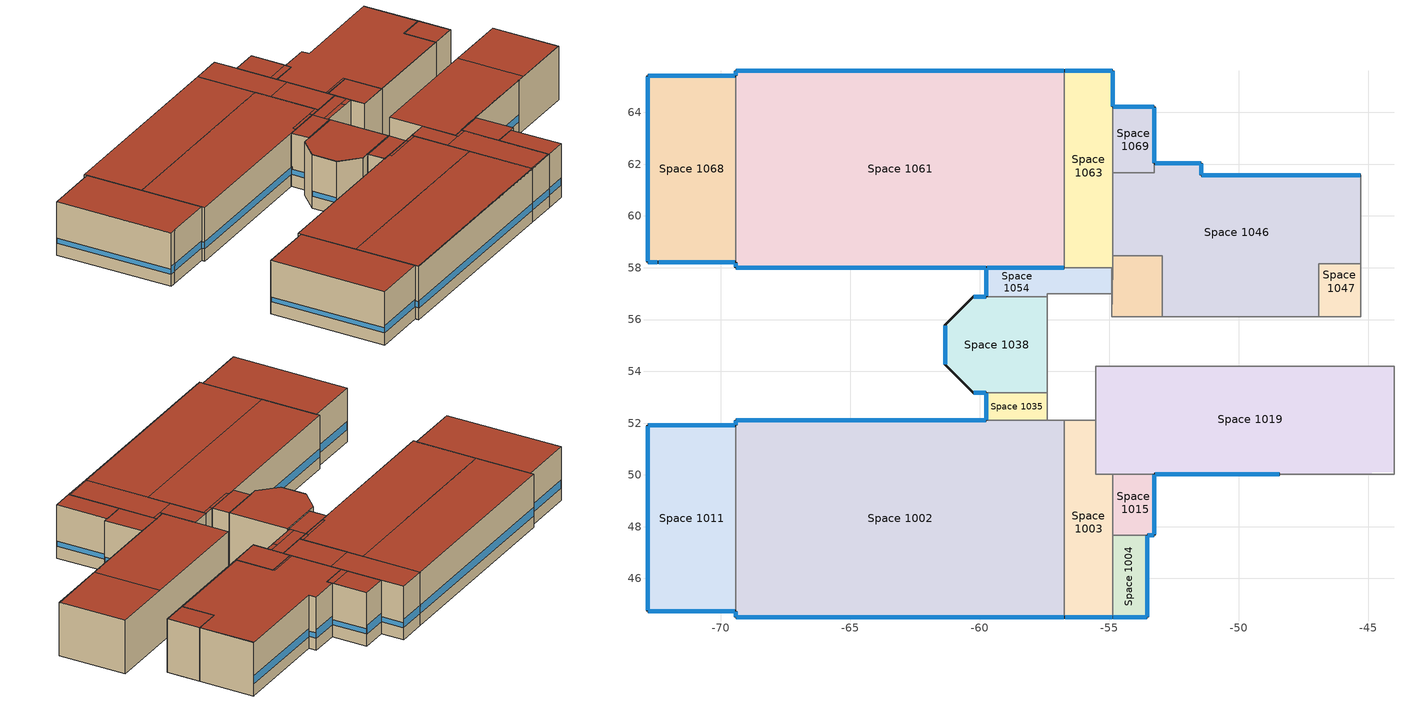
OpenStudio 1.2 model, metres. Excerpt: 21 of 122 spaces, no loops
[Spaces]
Space 1002
 floor ground: -56.73,44.54 -56.73,44.49 -69.43,44.49 -69.43,44.54 z3.35; -59.74,52.11 -59.74,51.79 -56.73,51.79 -56.73,44.54 -69.43,44.54 -69.43,52.11 z3.35; -56.73,52.11 -56.73,51.79 -57.4,51.79 -57.4,52.11 z3.35; -57.4,52.11 -57.4,51.79 -59.74,51.79 -59.74,52.11 z3.35
 wall outside: -69.43,44.74 -69.43,44.49 -56.73,44.49 / -59.74,52.11 -69.43,52.11 -69.43,51.91 z3.35:6.71
 wall to Space 1003: -56.73,44.49 -56.73,52.11 z3.35:6.71
 wall to Space 1011: -69.43,51.91 -69.43,44.74 z3.35:6.71
 wall to Space 1035: -57.39,52.11 -59.74,52.11 z3.35:6.71
 wall to Space 1026: -56.73,52.11 -57.39,52.11 z3.35:6.71
 window: -59.77,52.11 -69.4,52.11 z4.11:4.62; -69.4,44.49 -56.75,44.49 z4.11:4.55; -69.43,52.08 -69.43,51.93 z4.11:4.52; -69.43,44.72 -69.43,44.52 z4.11:4.49
 roof outside: -59.24,51.95 -57.4,51.95 -57.4,52.11 -59.24,52.11 z6.71; -56.73,44.54 -56.73,49.85 -56.73,48.47 -69.43,48.47 -69.43,44.54 z6.71; -56.73,44.49 -56.73,44.54 -69.43,44.54 -69.43,44.74 -69.43,44.49 z6.71; -56.73,49.85 -56.73,52.11 -57.4,52.11 -57.4,51.95 -56.73,51.95 z6.71; -56.73,48.47 -56.73,51.95 -59.24,51.95 -59.24,52.11 -69.43,52.11 -69.43,48.47 z6.71
Space 1003
 floor ground: -55.52,52.11 -55.52,51.79 -56.73,51.79 -56.73,52.11 z3.35; -56.73,51.79 -55.52,51.79 -55.52,50.03 -54.86,50.03 -54.86,47.81 -54.86,44.54 -56.73,44.54 z3.35
 wall outside: -56.73,44.49 -54.86,44.49 z3.35:6.71
 wall to Space 1026: -55.52,52.11 -56.73,52.11 z3.35:6.71
 wall to Space 1019: -54.86,50.03 -55.52,50.03 -55.52,52.11 z3.35:6.71
 wall to Space 1015: -54.86,47.68 -54.86,50.03 z3.35:6.71
 wall to Space 1004: -54.86,44.49 -54.86,47.68 z3.35:6.71
 window: -56.7,44.49 -54.89,44.49 z4.11:4.56
 roof outside: -54.87,49.85 -54.87,50.03 -55.52,50.03 -55.52,52.11 -55.53,52.11 -55.53,49.85 z6.71; -54.87,44.54 -54.87,49.85 -56.73,49.85 -56.73,44.54 z6.71; -54.86,44.49 -54.86,50.03 -54.87,50.03 -54.87,44.54 -56.73,44.54 -56.73,44.49 z6.71; -55.53,49.85 -55.53,52.11 -56.73,52.11 -56.73,49.85 z6.71
Space 1004
 floor ground: -53.53,47.68 -53.53,44.49 -54.86,44.49 -54.86,47.68 z3.35
 wall outside: -54.86,44.49 -53.53,44.49 -53.53,47.68 z3.35:6.71
 wall to Space 1015: -53.53,47.68 -54.86,47.68 z3.35:6.71
 window: -54.84,44.49 -53.56,44.49 z4.11:4.57; -53.53,44.52 -53.53,47.65 z4.11:4.42
 roof outside: -53.53,44.49 -53.53,47.68 -54.86,47.68 -54.86,44.49 z6.71
Space 1011
 floor ground: -69.43,51.91 -69.43,44.74 -72.83,44.74 -72.83,51.91 z3.35
 wall outside: -69.43,51.91 -72.83,51.91 -72.83,44.74 -69.43,44.74 z3.35:6.71
 window: -69.45,51.91 -72.8,51.91 z4.11:4.62; -72.8,44.74 -69.45,44.74 z4.11:4.56; -72.83,51.87 -72.83,44.78 z4.11:4.42
 roof outside: -69.43,44.74 -69.43,51.91 -72.83,51.91 -72.83,44.74 z6.71
Space 1015
 floor ground: -53.25,50.03 -53.25,47.68 -54.86,47.68 -54.86,47.81 -53.26,47.81 -53.26,50.03 z3.35; -53.26,50.03 -53.26,47.81 -54.86,47.81 -54.86,50.03 z3.35
 wall outside: -53.53,47.68 -53.25,47.68 -53.25,50.03 z3.35:6.71
 wall to Space 1019: -53.25,50.03 -54.86,50.03 z3.35:6.71
 window: -53.51,47.68 -53.28,47.68 z4.11:4.65; -53.25,47.7 -53.25,50.01 z4.11:4.42
 roof outside: -53.25,47.68 -53.25,50.03 -54.86,50.03 -54.86,47.68 z6.71
Space 1019
 floor ground: -55.52,54.2 -53.83,54.2 -53.83,51.79 -55.52,51.79 z3.35; -48.42,50.11 -48.42,50.03 -53.26,50.03 -53.26,50.11 z3.35; -55.07,51.79 -55.07,50.53 -53.26,50.53 -53.26,50.03 -55.52,50.03 -55.52,51.79 z3.35; -53.83,54.2 -45.29,54.2 -45.29,50.11 -53.26,50.11 -53.26,50.53 -55.07,50.53 -55.07,51.79 -53.83,51.79 z3.35; -44.86,50.11 -44.86,50.03 -48.42,50.03 -48.42,50.11 z3.35; -45.29,54.2 -44,54.2 -44,50.11 -45.29,50.11 z3.35
 wall outside: -53.25,50.03 -48.41,50.03 z3.35:6.71
 wall to Space 1026: -44,54.2 -55.52,54.2 -55.52,52.11 z3.35:6.71
 wall to Space 1020: -44,50.03 -44,54.2 z3.35:6.71
 wall to Space 1014: -48.41,50.03 -44,50.03 z3.35:6.71
 window: -53.23,50.03 -48.44,50.03 z4.11:4.55
 roof outside: -44,50.08 -44,54.2 -47.9,54.2 -47.9,50.08 z6.71; -54.87,50.03 -54.87,50.08 -47.9,50.08 -47.9,54.2 -55.52,54.2 -55.52,50.03 z6.71; -44,50.03 -44,50.08 -48.42,50.08 -48.42,50.03 z6.71; -48.42,50.03 -48.42,50.08 -54.87,50.08 -54.87,50.03 z6.71
Space 1035
 floor ground: -59.74,53.18 -57.4,53.18 -57.4,52.11 -59.74,52.11 z3.35
 wall outside: -59.74,53.18 -59.74,52.11 z3.35:6.71
 wall to Space 1026: -57.39,52.11 -57.39,53.18 z3.35:6.71
 wall to Space 1038: -57.39,53.18 -59.74,53.18 z3.35:6.71
 window: -59.74,53.15 -59.74,52.13 z4.11:4.43
 roof outside: -57.4,52.11 -57.4,53.18 -59.74,53.18 -59.74,52.15 -59.24,52.15 -59.24,52.11 z6.71
Space 1038
 floor ground: -59.74,56.88 -59.74,56.81 -60.25,56.81 -61.28,55.78 -61.28,54.31 -60.25,53.28 -59.74,53.28 -59.74,53.18 -60.25,53.18 -61.33,54.26 -61.33,55.79 -60.25,56.88 z3.35; -57.4,56.88 -57.4,56.81 -59.74,56.81 -59.74,56.88 z3.35; -57.4,53.28 -57.4,53.18 -59.74,53.18 -59.74,53.28 z3.35; -57.39,56.88 -57.39,53.18 -57.4,53.18 -57.4,53.28 -60.25,53.28 -61.28,54.31 -61.28,55.78 -60.25,56.81 -57.4,56.81 -57.4,56.88 z3.35
 wall outside: -59.74,56.88 -60.25,56.88 -61.33,55.79 -61.33,54.26 -60.25,53.18 -59.74,53.18 z3.35:6.71
 wall to Space 1026: -57.39,53.18 -57.39,56.88 z3.35:6.71
 wall to Space 1054: -57.39,56.88 -59.74,56.88 z3.35:6.71
 window: -59.77,56.88 -60.22,56.88 z4.11:4.67; -60.22,53.18 -59.77,53.18 z4.11:4.6; -61.33,55.76 -61.33,54.28 z4.11:4.42
 roof outside: -57.4,53.22 -57.39,56.88 -60.25,56.88 -61.28,55.84 -61.28,54.25 -60.25,53.22 z6.71; -59.74,53.18 -59.74,53.22 -60.25,53.22 -61.28,54.25 -61.28,55.84 -61.33,55.79 -61.33,54.26 -60.25,53.18 z6.71; -57.4,53.18 -57.4,53.22 -59.74,53.22 -59.74,53.18 z6.71
Space 1044
 wall to Space 1026: -54.89,57 -54.89,56.11 z3.35:6.71
 wall to Space 1054: -56.73,58.01 -54.89,58.01 -54.89,57 z3.35:6.71
 wall to Space 1063: -54.87,58.01 -56.73,58.01 z3.35:6.71
 wall to Space 1045: -54.89,56.11 -54.87,58.01 z3.35:6.71
Space 1045
 floor ground: -53.83,58.23 -53.83,56.11 -54.89,56.11 -54.87,58.01 -54.86,58.01 -54.86,58.23 z3.35; -52.94,56.77 -52.94,56.11 -53.83,56.11 -53.83,56.77 z3.35; -52.94,58.45 -52.94,56.77 -53.83,56.77 -53.83,58.23 -54.86,58.23 -54.86,58.45 z3.35
 wall to Space 1064: -54.86,58.45 -54.86,58.01 z3.35:6.71
 wall to Space 1046: -52.94,56.11 -52.94,58.45 -54.86,58.45 z3.35:6.71
 wall to Space 1026: -54.89,56.11 -52.94,56.11 z3.35:6.71
 roof outside: -54.89,56.15 -52.96,56.15 -52.96,58.45 -54.86,58.45 -54.86,58.01 -54.87,58.01 -54.87,57.26 -54.88,57.26 z6.71
Space 1046
 floor ground: -51.45,62.03 -51.45,61.57 -45.28,61.57 -45.28,61.5 -51.48,61.5 -51.48,61.95 -53.25,61.95 -53.25,62.03 z3.35; -46.91,56.77 -46.91,56.11 -52.94,56.11 -52.94,56.77 z3.35; -53.26,61.67 -53.26,61.54 -54.85,61.54 -54.85,60.92 -54.86,60.92 -54.86,61.67 z3.35; -51.48,61.95 -51.48,61.5 -45.29,61.5 -45.29,58.15 -46.91,58.15 -46.91,56.77 -52.94,56.77 -52.94,58.45 -54.86,58.45 -54.86,60.92 -54.85,60.92 -54.85,61.54 -53.26,61.54 -53.26,61.67 -53.25,61.67 -53.25,61.95 z3.35
 wall outside: -45.28,61.57 -51.45,61.57 -51.45,62.03 -53.25,62.03 z3.35:6.71
 wall to Space 1066: -45.28,58.15 -45.28,61.57 z3.35:6.71
 wall to Space 1047: -46.91,56.11 -46.91,58.15 -45.28,58.15 z3.35:6.71
 wall to Space 1026: -52.94,56.11 -46.91,56.11 z3.35:6.71
 wall to Space 1063: -54.86,61.67 -54.86,58.45 z3.35:6.71
 wall to Space 1069: -53.25,62.03 -53.25,61.67 -54.86,61.67 z3.35:6.71
 window: -51.47,62.03 -53.23,62.03 z4.11:4.63; -45.31,61.57 -51.42,61.57 z4.11:4.62; -51.45,61.6 -51.45,62.01 z4.11:4.45
 roof outside: -52.96,58.45 -52.96,58.56 -54.86,58.56 -54.86,58.45 z6.71; -45.28,58.15 -45.28,61.57 -45.31,61.57 -45.31,58.15 z6.71; -52.94,56.11 -46.91,56.11 -46.91,56.15 -52.94,56.15 z6.71; -46.91,56.15 -46.91,58.15 -46.91,58.19 -45.31,58.19 -45.31,61.57 -51.45,61.57 -51.45,61.62 -51.45,62.03 -53.25,62.03 -53.25,61.67 -54.86,61.67 -54.86,58.56 -52.96,58.56 -52.96,58.45 -52.94,58.45 -52.94,56.15 z6.71
Space 1047
 floor ground: -45.29,56.77 -45.29,56.11 -46.91,56.11 -46.91,56.77 z3.35; -45.29,58.15 -45.29,56.77 -46.91,56.77 -46.91,58.15 z3.35
 wall to Space 1048: -45.28,56.11 -45.28,58.15 z3.35:6.71
 wall to Space 1026: -46.91,56.11 -45.28,56.11 z3.35:6.71
 roof outside: -46.91,56.15 -45.31,56.15 -45.31,58.15 -46.91,58.15 z6.71
Space 1048
 wall to Space 1049: -45.28,56.11 -45.28,58.15 z3.35:6.71
Space 1054
 floor ground: -54.89,58.01 -54.89,57 -57.39,57 -57.39,56.88 -57.4,56.88 -57.4,58.01 -56.73,58.01 z3.35; -57.4,58.01 -57.4,56.88 -59.74,56.88 -59.74,57.99 -59.23,57.99 -59.23,58.01 z3.35
 wall outside: -59.74,58.01 -59.74,56.88 z3.35:6.71
 wall to Space 1062: -56.73,58.01 -59.74,58.01 z3.35:6.71
 wall to Space 1026: -57.39,56.88 -57.39,57 -54.89,57 z3.35:6.71
 window: -59.74,57.98 -59.74,56.91 z4.11:4.43
 roof outside: -57.39,57 -55.53,57 -55.53,57.26 -57.39,57.26 -57.39,56.88 z6.71; -54.89,57 -54.89,57.26 -55.53,57.26 -55.53,57 z6.71; -54.89,57.26 -54.89,58.01 -56.73,58.01 -57.39,58.01 -57.39,57.26 z6.71; -57.39,56.96 -57.39,58.01 -59.24,58.01 -59.24,58 -59.74,58 -59.74,56.96 z6.71
Space 1061
 floor ground: -56.73,65.62 -56.73,58.23 -59.23,58.23 -59.23,58.01 -69.43,58.01 -69.43,65.62 z3.35; -57.4,58.23 -57.4,58.01 -59.23,58.01 -59.23,58.23 z3.35; -56.73,58.23 -56.73,58.01 -57.4,58.01 -57.4,58.23 z3.35
 wall outside: -69.43,58.21 -69.43,58.01 -59.74,58.01 -56.73,58.01 / -56.73,65.62 -69.43,65.62 -69.43,65.42 z3.35:6.71
 wall to Space 1063: -56.73,58.01 -56.73,65.62 z3.35:6.71
 wall to Space 1068: -69.43,65.42 -69.43,58.21 z3.35:6.71
 window: -56.75,65.62 -69.4,65.62 z4.11:4.62; -69.4,58.01 -59.77,58.01 z4.11:4.55; -59.71,58.01 -56.75,58.01 z4.11:4.56; -69.43,65.59 -69.43,65.44 / -69.43,58.18 -69.43,58.03 z4.11:4.52
 roof outside: -59.24,58.01 -57.39,58.01 -57.39,58.21 -59.24,58.21 z6.71; -56.73,65.62 -69.43,65.62 -69.43,61.98 -56.73,61.98 -56.73,61.01 z6.71; -69.43,58.01 -59.24,58.01 -59.24,58.21 -56.73,58.21 -56.73,61.98 -69.43,61.98 z6.71; -57.39,58.01 -56.73,58.01 -56.73,61.01 -56.73,58.21 -57.39,58.21 z6.71
Space 1062
Space 1063
 floor ground: -56.73,58.23 -54.86,58.23 -54.87,58.01 -56.73,58.01 z3.35; -54.86,60.92 -54.86,58.45 -54.86,58.23 -55.07,58.23 -55.07,60.92 z3.35; -54.86,65.62 -54.86,60.92 -55.07,60.92 -55.07,58.23 -56.73,58.23 -56.73,65.62 z3.35
 wall outside: -54.86,64.21 -54.86,65.62 -56.73,65.62 z3.35:6.71
 wall to Space 1069: -54.86,61.67 -54.86,64.21 z3.35:6.71
 wall to Space 1064: -54.87,58.01 -54.86,58.45 z3.35:6.71
 window: -54.89,65.62 -56.7,65.62 z4.11:4.63; -54.86,64.24 -54.86,65.59 z4.11:4.43
 roof outside: -56.73,58.01 -54.87,58.01 -54.87,58.07 -54.87,61.01 -56.73,61.01 z6.71; -54.87,61.01 -54.87,65.62 -56.73,65.62 -56.73,61.01 z6.71
Space 1064
Space 1066
 wall to Space 1049: -45.28,58.15 -45.28,61.57 z3.35:6.71
Space 1068
 floor ground: -69.43,65.42 -69.43,58.21 -72.83,58.21 -72.83,65.42 z3.35
 wall outside: -69.43,65.42 -72.83,65.42 -72.83,58.21 -72.42,58.21 -69.43,58.21 z3.35:6.71
 window: -69.45,65.42 -72.8,65.42 z4.11:4.62; -72.4,58.21 -69.45,58.21 z4.11:4.56; -72.8,58.21 -72.45,58.21 z4.11:4.61; -72.83,65.38 -72.83,58.24 z4.11:4.42
 roof outside: -69.43,58.21 -69.43,65.42 -72.83,65.42 -72.83,58.21 z6.71
Space 1069
 floor ground: -53.26,64.21 -53.26,61.67 -54.86,61.67 -54.86,64.21 z3.35
 wall outside: -53.25,62.03 -53.25,64.21 -54.86,64.21 z3.35:6.71
 window: -53.28,64.21 -54.84,64.21 z4.11:4.63; -53.25,62.06 -53.25,64.19 z4.11:4.42
 roof outside: -53.25,61.67 -53.25,62.08 -54.86,62.08 -54.86,61.67 z6.71; -53.25,62.08 -53.25,64.21 -54.86,64.21 -54.86,62.08 z6.71
[Site]
Site 1: Latitude {deg}=44.12; Longitude {deg}=-77.53; Time Zone {hr}=-5; Elevation {m}=86
[SizingPeriod:DesignDay] Barometric Pressure {Pa}=100296; Sky Clearness=0; Rain Indicator=0; Snow Indicator=0; Day of Month=21; Daylight Saving Time Indicator=0; Dry-Bulb Temperature Range Modifier Type=DefaultMultipliers
Name | Maximum Dry-Bulb Temperature {C} | Daily Dry-Bulb Temperature Range {deltaC} | Humidity Indicating Conditions at Maximum Dry-Bulb {BasedOnField A3} | Wind Speed {m/s} | Wind Direction {deg} | Month | Day Type | Humidity Indicating Type | Solar Model Indicator | ASHRAE Taub | ASHRAE Taud
Trenton Ann Clg .4% Condns DB=>MWB | 29.2 | 9.9 | 22.1 | 5.1 | 220 | 7 | SummerDesignDay | Wetbulb | ASHRAETau | 0.459 | 2.014
Trenton Ann Clg .4% Condns WB=>MDB | 27.5 | 9.9 | 23.5 | 5.1 | 220 | 7 | SummerDesignDay | Wetbulb | ASHRAETau | 0.459 | 2.014
Trenton Ann Hum_n 99.6% Condns DP=>MCDB | -21 | 0 | -27.1 | 2.9 | 50 | 1 | WinterDesignDay | Dewpoint | ASHRAEClearSky
Trenton Ann Clg .4% Condns DP=>MDB | 26 | 9.9 | 22.2 | 5.1 | 220 | 7 | SummerDesignDay | Dewpoint | ASHRAETau | 0.459 | 2.014
[Building]
Secondary School: North Axis {deg}=-0; Space Type=NECB-Classroom/lecture/training; Default Construction Set=vintage 2 Set; Default Schedule Set=NECB-D
[Construction]
000_ExtSlabCarpet_4in_ClimateZone 1-8: MAT-CC05 4 HW CONCRETE, CP02 CARPET PAD
000_Exterior Door: 000_F08 Metal surface, 000_I01 25mm insulation board
000_Exterior Window: 000_Clear 3mm, 000_Air 13mm, 000_Clear 3mm
000_Interior Ceiling: 000_M11 100mm lightweight concrete, 000_F05 Ceiling air space resistance, 000_F16 Acoustic tile
000_Interior Door; 000_Interior Partition: 000_G05 25mm wood
000_Interior Floor: 000_F16 Acoustic tile, 000_F05 Ceiling air space resistance, 000_M11 100mm lightweight concrete
000_Interior Wall: 000_G01a 19mm gypsum board, 000_F04 Wall air space resistance, 000_G01a 19mm gypsum board
000_Interior Window: 000_Clear 3mm
MNECB Ref Underground Floor 6.136: MNECB Ref Polystyrene 25mm, MNECB Ref concrete 100mm
MNECB Ref Underground Wall 9.659: MNECB Ref Polystyrene 44mm, MNECB Ref concrete 100mm
Vintage 4 Ref Deck Roof RSI 0.7: MNECB Ref Gravel 50mm, MNECB Built-up Roof 9.5mm, MNECB Ref Metal, 000 G05 25mm wood
Vintage 2 Ref Deck Roof RSI 1.76: MNECB Ref Gravel 50mm, MNECB Built-up Roof 9.5mm, MNECB Ref Polystyrene 46mm, 000_F08 Metal surface, 000 G05 25mm wood 1
Vintage 4 Concrete Wall RSI 0.88: MNECB Ref Brick 100mm, MNECB Ref Airspace 25mm, 000 G05 25mm wood, Mass NonRes Wall Insulation-0.93, 000_G01a 19mm gypsum board
Vintage 2 Concrete Wall RSI 2.11: MNECB Ref Brick 100mm, MNECB Ref Airspace 25mm, 000 G05 25mm wood, Mass NonRes Wall Insulation-2.20, 000_G01a 19mm gypsum board
Vintage 4 U=4.0: Vintage 4 Window
Vintage 2 U=3.2: Vintage 2 Window
[DefaultConstructionSet] Interior Partition Construction=000_Interior Partition
Name | Default Exterior Surface Constructions | Default Interior Surface Constructions | Default Ground Contact Surface Constructions | Default Exterior SubSurface Constructions | Default Interior SubSurface Constructions
vintage 4 Set | ASHRAE_90.1-2004_ClimateZone 5-6 (s_scho)_Exterior_DefSurfCons 2 | 000_Interior_DefSurfCons 8 | 000_Ground_DefSurfCons 8 | ASHRAE_90.1-2004_ClimateZone 5-6 (s_scho)_Exterior_DefSubCons 2 | 000_Interior_DefSubCons 8
vintage 2 Set | ASHRAE_90.1-2004_ClimateZone 5-6 (s_scho)_Exterior_DefSurfCons 4 | 000_Interior_DefSurfCons 10 | 000_Ground_DefSurfCons 10 | ASHRAE_90.1-2004_ClimateZone 5-6 (s_scho)_Exterior_DefSubCons 4 | 000_Interior_DefSubCons 10
[DefaultSubSurfaceConstructions] Tubular Daylight Dome Construction=000_Interior Window; Tubular Daylight Diffuser Construction=000_Interior Window
Name | Fixed Window Construction | Operable Window Construction | Door Construction | Glass Door Construction | Skylight Construction
ASHRAE_90.1-2004_ClimateZone 5-6 (s_scho)_Exterior_DefSubCons 2 | Vintage 4 U=4.0 | Vintage 4 U=4.0 | 000_Exterior Door | Vintage 4 U=4.0 | Vintage 4 U=4.0
000_Interior_DefSubCons 8; 000_Interior_DefSubCons 10 | 000_Interior Window | 000_Interior Window | 000_Interior Door | 000_Exterior Window | 000_Exterior Window
ASHRAE_90.1-2004_ClimateZone 5-6 (s_scho)_Exterior_DefSubCons 4 | Vintage 2 U=3.2 | Vintage 2 U=3.2 | 000_Exterior Door | Vintage 4 U=4.0 | Vintage 4 U=4.0
[DefaultSurfaceConstructions]
Name | Floor Construction | Wall Construction | Roof Ceiling Construction
ASHRAE_90.1-2004_ClimateZone 5-6 (s_scho)_Exterior_DefSurfCons 2 | 000_ExtSlabCarpet_4in_ClimateZone 1-8 | Vintage 4 Concrete Wall RSI 0.88 | Vintage 4 Ref Deck Roof RSI 0.7
000_Interior_DefSurfCons 8; 000_Interior_DefSurfCons 10 | 000_Interior Floor | 000_Interior Wall | 000_Interior Ceiling
000_Ground_DefSurfCons 8; 000_Ground_DefSurfCons 10 | MNECB Ref Underground Floor 6.136 | MNECB Ref Underground Wall 9.659 | 000_ExtSlabCarpet_4in_ClimateZone 1-8
ASHRAE_90.1-2004_ClimateZone 5-6 (s_scho)_Exterior_DefSurfCons 4 | 000_ExtSlabCarpet_4in_ClimateZone 1-8 | Vintage 2 Concrete Wall RSI 2.11 | Vintage 2 Ref Deck Roof RSI 1.76
[Material]
Name | Roughness | Thickness | Conductivity | Density | Specific Heat | Thermal Absorptance | Solar Absorptance | Visible Absorptance
000_F08 Metal surface | Smooth | 0.0008 | 45.28 | 7824 | 500
000_F16 Acoustic tile | MediumSmooth | 0.0191 | 0.06 | 368 | 590
000_G01a 19mm gypsum board | MediumSmooth | 0.019 | 0.16 | 800 | 1090
000_G05 25mm wood; 000 G05 25mm wood; 000 G05 25mm wood 1 | MediumSmooth | 0.0254 | 0.15 | 608 | 1630
000_I01 25mm insulation board | MediumRough | 0.0254 | 0.03 | 43 | 1210
000_M11 100mm lightweight concrete | MediumRough | 0.1016 | 0.53 | 1280 | 840
MAT-CC05 4 HW CONCRETE | Rough | 0.1016 | 1.311 | 2240 | 836.8 | 0.9 | 0.7 | 0.7
Mass NonRes Wall Insulation-0.93 | MediumRough | 0.0248085 | 0.049 | 265 | 836.8 | 0.9 | 0.7 | 0.7
Mass NonRes Wall Insulation-2.20 | MediumRough | 0.087261 | 0.049 | 265 | 836.8 | 0.9 | 0.7 | 0.7
MNECB Built-up Roof 9.5mm | VeryRough | 0.0095 | 0.1634 | 1121.29 | 1465.048 | 0.9 | 0.7 | 0.7
MNECB Ref Gravel 50mm | VeryRough | 0.0508 | 1.80282 | 1601.794 | 837.17 | 0.9 | 0.7 | 0.7
MNECB Ref Polystyrene 25mm | MediumRough | 0.02487 | 0.02885 | 28.832 | 1213.897
MNECB Ref Polystyrene 44mm | MediumRough | 0.04398 | 0.02885 | 28.832 | 1213.897
MNECB Ref Polystyrene 46mm | MediumRough | 0.0462359 | 0.02885 | 28.832 | 1213.897
MNECB Ref concrete 100mm | MediumRough | 0.1016 | 1.80282 | 2242.512 | 837.17
MNECB Ref Metal | Smooth | 0.0015 | 62.7066 | 7832.773 | 502.302 | 0.9 | 0.2 | 0.2
MNECB Ref Brick 100mm | MediumRough | 0.1016 | 1.311 | 2082.332 | 795.312
[Material:AirGap]
Name | Thermal Resistance
000_F04 Wall air space resistance | 0.15
000_F05 Ceiling air space resistance | 0.18
MNECB Ref Airspace 25mm | 0.1717
[Material:NoMass]
CP02 CARPET PAD: Roughness=VeryRough; Thermal Resistance=0.2165; Thermal Absorptance=0.9; Solar Absorptance=0.7; Visible Absorptance=0.8
[WindowMaterial:Gas]
000_Air 13mm: Gas Type=Air; Thickness=0.0127
[WindowMaterial:Glazing]
000_Clear 3mm: Optical Data Type=SpectralAverage; Thickness=0.003; Solar Transmittance at Normal Incidence=0.837; Front Side Solar Reflectance at Normal Incidence=0.075; Back Side Solar Reflectance at Normal Incidence=0.075; Visible Transmittance at Normal Incidence=0.898; Front Side Visible Reflectance at Normal Incidence=0.081; Back Side Visible Reflectance at Normal Incidence=0.081; Infrared Transmittance at Normal Incidence=0; Front Side Infrared Hemispherical Emissivity=0.84; Back Side Infrared Hemispherical Emissivity=0.84; Conductivity=0.9
[WindowMaterial:SimpleGlazingSystem] Solar Heat Gain Coefficient=0.5; Visible Transmittance=0.21
Name | U-Factor {W/m2-K}
Vintage 4 Window | 4
Vintage 2 Window | 3.2
[DefaultScheduleSet] People Activity Level Schedule=SecondarySchool_Activity
Name | Hours of Operation Schedule | Number of People Schedule | Lighting Schedule | Electric Equipment Schedule | Hot Water Equipment Schedule | Other Equipment Schedule
NECB-D | NECB-D-Fan | NECB-D-Occ | NECB-D-Ltg | NECB-D-Equ | NECB-D-HW | NECB-D-Proc
NECB-A | NECB-A-Fan | NECB-A-Occ | NECB-A-Ltg | NECB-A-Equ | NECB-A-HW | NECB-A-Proc
[DesignSpecification:OutdoorAir]
Name | Outdoor Air Flow per Person {m3/s-person} | Outdoor Air Flow per Floor Area {m3/s-m2}
NECB-Classroom/lecture/training-D-oa | 0 | 0.00278292
NECB-Electrical/Mechanical-*-oa; NECB-Corr. < 2.4m wide-*-oa; NECB-Stairway-*-oa; NECB-Washroom-*-oa |  | 0.000304977
NECB-Lobby - other-C-oa |  | 0.0041172
NECB-Office - enclosed-A-oa |  | 0.000432051
[ElectricEquipment]
Name | Electric Equipment Definition | Space or SpaceType
NECB-Classroom/lecture/training-sched-D-elec | NECB-Classroom/lecture/training-sched-D-elec_def | NECB-Classroom/lecture/training
NECB-Electrical/Mechanical-sched-*-elec | NECB-Electrical/Mechanical-sched-*-elec_def | NECB-Electrical/Mechanical
NECB-Corr. < 2.4m wide-sched-*-elec | NECB-Corr. < 2.4m wide-sched-*-elec_def | NECB-Corr. < 2.4m wide
NECB-Stairway-sched-*-elec | NECB-Stairway-sched-*-elec_def | NECB-Stairway
NECB-Lobby - other-sched-C-elec | NECB-Lobby - other-sched-C-elec_def | NECB-Lobby - other
NECB-Washroom-sched-*-elec | NECB-Washroom-sched-*-elec_def | NECB-Washroom
NECB-Office - enclosed-sched-A-elec | NECB-Office - enclosed-sched-A-elec_def | NECB-Office - enclosed
[ElectricEquipment:Definition] Design Level Calculation Method=Watts/Area
Name | Watts per Space Floor Area {W/m2}
NECB-Classroom/lecture/training-sched-D-elec_def | 5
NECB-Electrical/Mechanical-sched-*-elec_def; NECB-Lobby - other-sched-C-elec_def; NECB-Washroom-sched-*-elec_def | 1
NECB-Corr. < 2.4m wide-sched-*-elec_def; NECB-Stairway-sched-*-elec_def | 0
NECB-Office - enclosed-sched-A-elec_def | 7.5
[Lights]
Name | Lights Definition | Space or SpaceType
NECB-Classroom/lecture/training-sched-D-lights | NECB-Classroom/lecture/training-sched-D-lights_def | NECB-Classroom/lecture/training
NECB-Electrical/Mechanical-sched-*-lights | NECB-Electrical/Mechanical-sched-*-lights_def | NECB-Electrical/Mechanical
NECB-Corr. < 2.4m wide-sched-*-lights | NECB-Corr. < 2.4m wide-sched-*-lights_def | NECB-Corr. < 2.4m wide
NECB-Stairway-sched-*-lights | NECB-Stairway-sched-*-lights_def | NECB-Stairway
NECB-Lobby - other-sched-C-lights | NECB-Lobby - other-sched-C-lights_def | NECB-Lobby - other
NECB-Washroom-sched-*-lights | NECB-Washroom-sched-*-lights_def | NECB-Washroom
NECB-Office - enclosed-sched-A-lights | NECB-Office - enclosed-sched-A-lights_def | NECB-Office - enclosed
[Lights:Definition] Design Level Calculation Method=Watts/Area
Name | Watts per Space Floor Area {W/m2}
NECB-Classroom/lecture/training-sched-D-lights_def; NECB-Electrical/Mechanical-sched-*-lights_def | 13.3
NECB-Corr. < 2.4m wide-sched-*-lights_def | 8.4
NECB-Stairway-sched-*-lights_def | 7.4
NECB-Lobby - other-sched-C-lights_def | 9.7
NECB-Washroom-sched-*-lights_def | 10.5
NECB-Office - enclosed-sched-A-lights_def | 11.9
[People]
Name | People Definition | Space or SpaceType
NECB-Classroom/lecture/training-sched-D-people | NECB-Classroom/lecture/training-sched-D-people_def | NECB-Classroom/lecture/training
NECB-Electrical/Mechanical-sched-*-people | NECB-Electrical/Mechanical-sched-*-people_def | NECB-Electrical/Mechanical
NECB-Corr. < 2.4m wide-sched-*-people | NECB-Corr. < 2.4m wide-sched-*-people_def | NECB-Corr. < 2.4m wide
NECB-Stairway-sched-*-people | NECB-Stairway-sched-*-people_def | NECB-Stairway
NECB-Lobby - other-sched-C-people | NECB-Lobby - other-sched-C-people_def | NECB-Lobby - other
NECB-Washroom-sched-*-people | NECB-Washroom-sched-*-people_def | NECB-Washroom
NECB-Office - enclosed-sched-A-people | NECB-Office - enclosed-sched-A-people_def | NECB-Office - enclosed
[People:Definition] Number of People Calculation Method=Area/Person; Fraction Radiant=0.3
Name | Space Floor Area per Person {m2/person}
NECB-Classroom/lecture/training-sched-D-people_def | 7.5
NECB-Electrical/Mechanical-sched-*-people_def | 200
NECB-Corr. < 2.4m wide-sched-*-people_def; NECB-Stairway-sched-*-people_def | 100
NECB-Lobby - other-sched-C-people_def | 10
NECB-Washroom-sched-*-people_def | 30
NECB-Office - enclosed-sched-A-people_def | 20
[SpaceInfiltration:DesignFlowRate] Schedule=Always_On; Design Flow Rate {m3/s}=0; Flow per Exterior Surface Area {m3/s-m2}=0.00035
Name | Space or SpaceType | Design Flow Rate Calculation Method
Space Infiltration Design Flow Rate 1 | NECB-Classroom/lecture/training | Flow/ExteriorWallArea
Space Infiltration Design Flow Rate 3 | NECB-Corr. < 2.4m wide | Flow/ExteriorWallArea
Space Infiltration Design Flow Rate 4 | NECB-Electrical/Mechanical | Flow/ExteriorWallArea
Space Infiltration Design Flow Rate 5 | NECB-Lobby - other | Flow/ExteriorWallArea
Space Infiltration Design Flow Rate 6 | NECB-Office - enclosed | Flow/ExteriorWallArea
Space Infiltration Design Flow Rate 7 | NECB-Stairway | Flow/Space
Space Infiltration Design Flow Rate 8 | NECB-Washroom | Flow/ExteriorWallArea
[SpaceType] Default Construction Set=vintage 2 Set
Name | Default Schedule Set | Design Specification Outdoor Air Object
NECB-Classroom/lecture/training | NECB-D | NECB-Classroom/lecture/training-D-oa
NECB-Electrical/Mechanical | NECB-D | NECB-Electrical/Mechanical-*-oa
NECB-Corr. < 2.4m wide | NECB-D | NECB-Corr. < 2.4m wide-*-oa
NECB-Stairway | NECB-D | NECB-Stairway-*-oa
NECB-Lobby - other | NECB-D | NECB-Lobby - other-C-oa
NECB-Washroom | NECB-D | NECB-Washroom-*-oa
NECB-Office - enclosed | NECB-A | NECB-Office - enclosed-A-oa
[ThermostatSetpoint:DualSetpoint]
SecondarySchool_Thermostat: Heating Setpoint Temperature Schedule=NECB-D-Htg 1; Cooling Setpoint Temperature Schedule=NECB-D-Clg
[BuildingStory]
Building Story 2
[Space] Default Construction Set=vintage 4 Set; Building Story=Building Story 2
Name | Space Type | Thermal Zone
Space 1002; Space 1011 | NECB-Classroom/lecture/training | First- Southwest Zone
Space 1003 | NECB-Corr. < 2.4m wide | First- Southwest Zone
Space 1004 | NECB-Stairway | First- Southwest Zone
Space 1015 | NECB-Lobby - other | First- Southwest Zone
Space 1019 | NECB-Office - enclosed | First- South Interior Zone
Space 1035; Space 1054 | NECB-Electrical/Mechanical | First- West Entrance Zone
Space 1038 | NECB-Stairway | First- West Entrance Zone
Space 1044; Space 1064 | NECB-Classroom/lecture/training | First- Core Interior Zone
Space 1045 | NECB-Electrical/Mechanical | First- Core Interior Zone
Space 1046 | NECB-Washroom | First- North Zone
Space 1047 | NECB-Office - enclosed | First- North Zone
Space 1048; Space 1066 | NECB-Classroom/lecture/training | First- North Zone
Space 1061; Space 1068 | NECB-Classroom/lecture/training | First- Northwest Zone
Space 1062 | NECB-Classroom/lecture/training | First- West Entrance Zone
Space 1063 | NECB-Corr. < 2.4m wide | First- North Zone
Space 1069 | NECB-Lobby - other | First- North Zone
[ThermalZone] Thermostat=SecondarySchool_Thermostat; Use Ideal Air Loads=No
First- Northwest Zone; First- North Zone; First- South Interior Zone; First- Southwest Zone; First- West Entrance Zone; First- Core Interior Zone
[HotWaterEquipment]
Name | Hot Water Equipment Definition | Space or SpaceType
NECB-Classroom/lecture/training-sched-D-hw | NECB-Classroom/lecture/training-sched-D-hw_def | NECB-Classroom/lecture/training
NECB-Electrical/Mechanical-sched-*-hw | NECB-Electrical/Mechanical-sched-*-hw_def | NECB-Electrical/Mechanical
NECB-Corr. < 2.4m wide-sched-*-hw | NECB-Corr. < 2.4m wide-sched-*-hw_def | NECB-Corr. < 2.4m wide
NECB-Stairway-sched-*-hw | NECB-Stairway-sched-*-hw_def | NECB-Stairway
NECB-Lobby - other-sched-C-hw | NECB-Lobby - other-sched-C-hw_def | NECB-Lobby - other
NECB-Washroom-sched-*-hw; Hot Water Equipment 2; Hot Water Equipment 3; Hot Water Equipment 7 | NECB-Washroom-sched-*-hw_def | NECB-Washroom
NECB-Office - enclosed-sched-A-hw | NECB-Office - enclosed-sched-A-hw_def | NECB-Office - enclosed
[HotWaterEquipment:Definition] Design Level Calculation Method=Watts/Area
Name | Watts per Space Floor Area {W/m2}
NECB-Classroom/lecture/training-sched-D-hw_def | 65
NECB-Electrical/Mechanical-sched-*-hw_def; NECB-Corr. < 2.4m wide-sched-*-hw_def; NECB-Stairway-sched-*-hw_def; NECB-Lobby - other-sched-C-hw_def; NECB-Washroom-sched-*-hw_def | 0
NECB-Office - enclosed-sched-A-hw_def | 90
[Schedule:Ruleset]
Always_On: Default Day Schedule=Always_On Default Schedule; Summer Design Day Schedule=Always_On Summer Design Day; Winter Design Day Schedule=Always_On Winter Design Day
SecondarySchool_Activity: Default Day Schedule=SecondarySchool_Activity Default Schedule; Summer Design Day Schedule=SecondarySchool_Activity Summer Design Day; Winter Design Day Schedule=SecondarySchool_Activity Winter Design Day
NECB-D-Fan: Default Day Schedule=Schedule Day 28
NECB-D-Occ: Default Day Schedule=Schedule Day 25
NECB-D-Ltg: Default Day Schedule=Schedule Day 26
NECB-D-Equ: Default Day Schedule=Schedule Day 27
NECB-D-HW: Default Day Schedule=Schedule Day 32
NECB-D-Proc: Default Day Schedule=Schedule Day 29
NECB-A-Fan: Default Day Schedule=Schedule Day 4
NECB-A-Occ: Default Day Schedule=Schedule Day 1
NECB-A-Ltg: Default Day Schedule=Schedule Day 2
NECB-A-Equ: Default Day Schedule=Schedule Day 3
NECB-A-HW: Default Day Schedule=Schedule Day 8
NECB-A-Proc: Default Day Schedule=Schedule Day 5
NECB-D-Clg: Default Day Schedule=Schedule Day 30
NECB-D-Htg 1: Default Day Schedule=Schedule Day 33
[Schedule:Day]
Always_On Default Schedule; Schedule Day 28; Schedule Day 25; Schedule Day 26; Schedule Day 27; Schedule Day 32; Schedule Day 29; Schedule Day 4; Schedule Day 1; Schedule Day 2; Schedule Day 3; Schedule Day 8; Schedule Day 5; Schedule Day 33: 24, 0, 0
Always_On Rule 1 Day Schedule; Always_On Winter Design Day; Always_On Summer Design Day: 24, 0, 1
SecondarySchool_Activity Default Schedule: 7, 0, 71.4704, 24, 0, 71.4704
SecondarySchool_Activity Rule 1 Day Schedule: 7, 0, 75.21, 16, 0, 75.21, 24, 0, 75.21
SecondarySchool_Activity Winter Design Day; SecondarySchool_Activity Summer Design Day: 24, 0, 120
sunNECB-D-Fan 1; satNECB-D-Fan 1; sunNECB-D-Occ 1; satNECB-D-Occ 1; sunNECB-A-Fan 1; satNECB-A-Fan 1; sunNECB-A-Occ 1; satNECB-A-Occ 1: 1, 0, 0, 2, 0, 0, 3, 0, 0, 4, 0, 0, 5, 0, 0, 6, 0, 0, 7, 0, 0, 8, 0, 0, 9, 0, 0, 10, 0, 0, 11, 0, 0, 12, 0, 0, 13, 0, 0, 14, 0, 0, 15, 0, 0, 16, 0, 0, 17, 0, 0, 18, 0, 0, 19, 0, 0, 20, 0, 0, 21, 0, 0, 22, 0, 0, 23, 0, 0, 24, 0, 0
wkdNECB-D-Fan 1: 1, 0, 0, 2, 0, 0, 3, 0, 0, 4, 0, 0, 5, 0, 0, 6, 0, 0, 7, 0, 0, 8, 0, 1, 9, 0, 1, 10, 0, 1, 11, 0, 1, 12, 0, 1, 13, 0, 1, 14, 0, 1, 15, 0, 1, 16, 0, 1, 17, 0, 1, 24, 0, 0.00368607
wkdNECB-D-Occ 1: 1, 0, 0, 2, 0, 0, 3, 0, 0, 4, 0, 0, 5, 0, 0, 6, 0, 0, 7, 0, 0, 8, 0, 0, 9, 0, 0.1, 10, 0, 0.9, 11, 0, 0.9, 12, 0, 0.9, 13, 0, 0.8, 14, 0, 0.8, 15, 0, 0.8, 16, 0, 0.8, 17, 0, 0.5, 18, 0, 0.2, 19, 0, 0.1, 20, 0, 0.3, 21, 0, 0.3, 22, 0, 0.3, 23, 0, 0.1, 24, 0, 0
sunNECB-D-Ltg 1; satNECB-D-Ltg 1; sunNECB-D-Equ 1; satNECB-D-Equ 1; sunNECB-D-HW 1; satNECB-D-HW 1; sunNECB-D-Proc 1; satNECB-D-Proc 1; sunNECB-A-Ltg 1; satNECB-A-Ltg 1; sunNECB-A-HW 1; satNECB-A-HW 1: 1, 0, 0.05, 2, 0, 0.05, 3, 0, 0.05, 4, 0, 0.05, 5, 0, 0.05, 6, 0, 0.05, 7, 0, 0.05, 8, 0, 0.05, 9, 0, 0.05, 10, 0, 0.05, 11, 0, 0.05, 12, 0, 0.05, 13, 0, 0.05, 14, 0, 0.05, 15, 0, 0.05, 16, 0, 0.05, 17, 0, 0.05, 18, 0, 0.05, 19, 0, 0.05, 20, 0, 0.05, 21, 0, 0.05, 22, 0, 0.05, 23, 0, 0.05, 24, 0, 0.05
wkdNECB-D-Ltg 1: 1, 0, 0.05, 2, 0, 0.05, 3, 0, 0.05, 4, 0, 0.05, 5, 0, 0.05, 6, 0, 0.05, 7, 0, 0.897438, 8, 0, 0.897438, 9, 0, 0.897438, 10, 0, 0.9, 11, 0, 0.9, 12, 0, 0.9, 13, 0, 0.9, 14, 0, 0.9, 15, 0, 0.9, 16, 0, 0.9, 17, 0, 0.7, 18, 0, 0.5, 19, 0, 0.5, 20, 0, 0.7, 21, 0, 0.7, 22, 0, 0.7, 23, 0, 0.3, 24, 0, 0.05
wkdNECB-D-Equ 1: 1, 0, 0.05, 2, 0, 0.05, 3, 0, 0.05, 4, 0, 0.05, 5, 0, 0.05, 6, 0, 0.05, 7, 0, 0.05, 8, 0, 0.300382, 9, 0, 0.897438, 10, 0, 0.9, 11, 0, 0.9, 12, 0, 0.9, 13, 0, 0.9, 14, 0, 0.9, 15, 0, 0.9, 16, 0, 0.9, 17, 0, 0.7, 18, 0, 0.5, 19, 0, 0.5, 20, 0, 0.7, 21, 0, 0.7, 22, 0, 0.7, 23, 0, 0.3, 24, 0, 0.05
wkdNECB-D-HW 1: 1, 0, 0.05, 2, 0, 0.05, 3, 0, 0.05, 4, 0, 0.05, 5, 0, 0.05, 6, 0, 0.05, 7, 0, 0.05, 8, 0, 0.49818, 9, 0, 0.5, 10, 0, 0.5, 11, 0, 0.9, 12, 0, 0.9, 13, 0, 0.9, 14, 0, 0.9, 15, 0, 0.9, 16, 0, 0.9, 17, 0, 0.7, 18, 0, 0.3, 19, 0, 0.5, 20, 0, 0.5, 21, 0, 0.5, 22, 0, 0.3, 23, 0, 0.05, 24, 0, 0.05
wkdNECB-D-Proc 1: 1, 0, 0.05, 2, 0, 0.05, 3, 0, 0.05, 4, 0, 0.05, 5, 0, 0.05, 6, 0, 0.05, 7, 0, 0.05, 8, 0, 0.05, 9, 0, 0.3, 10, 0, 0.9, 11, 0, 0.9, 12, 0, 0.9, 13, 0, 0.9, 14, 0, 0.9, 15, 0, 0.9, 16, 0, 0.9, 17, 0, 0.7, 18, 0, 0.5, 19, 0, 0.5, 20, 0, 0.7, 21, 0, 0.7, 22, 0, 0.7, 23, 0, 0.3, 24, 0, 0.05
wkdNECB-A-Fan 1: 1, 0, 0, 2, 0, 0, 3, 0, 0, 4, 0, 0, 5, 0, 0, 6, 0, 0, 7, 0, 1, 8, 0, 1, 9, 0, 1, 10, 0, 1, 11, 0, 1, 12, 0, 1, 13, 0, 1, 14, 0, 1, 15, 0, 1, 16, 0, 1, 17, 0, 1, 18, 0, 1, 19, 0, 1, 20, 0, 1, 21, 0, 1, 22, 0, 0, 23, 0, 0, 24, 0, 0
wkdNECB-A-Occ 1: 1, 0, 0, 2, 0, 0, 3, 0, 0, 4, 0, 0, 5, 0, 0, 6, 0, 0, 7, 0, 0, 8, 0, 0.1, 9, 0, 0.7, 10, 0, 0.9, 11, 0, 0.9, 12, 0, 0.9, 13, 0, 0.5, 14, 0, 0.5, 15, 0, 0.9, 16, 0, 0.9, 17, 0, 0.9, 18, 0, 0.7, 19, 0, 0.3, 20, 0, 0.1, 21, 0, 0.1, 22, 0, 0.1, 23, 0, 0.1, 24, 0, 0
wkdNECB-A-Ltg 1: 1, 0, 0.05, 2, 0, 0.05, 3, 0, 0.05, 4, 0, 0.05, 5, 0, 0.05, 6, 0, 0.05, 7, 0, 0.05, 8, 0, 0.3, 9, 0, 0.8, 10, 0, 0.9, 11, 0, 0.9, 12, 0, 0.9, 13, 0, 0.9, 14, 0, 0.9, 15, 0, 0.9, 16, 0, 0.9, 17, 0, 0.9, 18, 0, 0.8, 19, 0, 0.5, 20, 0, 0.3, 21, 0, 0.3, 22, 0, 0.1, 23, 0, 0.1, 24, 0, 0.05
sunNECB-A-Equ 1; satNECB-A-Equ 1; sunNECB-A-Proc 1; satNECB-A-Proc 1: 1, 0, 0.2, 2, 0, 0.2, 3, 0, 0.2, 4, 0, 0.2, 5, 0, 0.2, 6, 0, 0.2, 7, 0, 0.2, 8, 0, 0.2, 9, 0, 0.2, 10, 0, 0.2, 11, 0, 0.2, 12, 0, 0.2, 13, 0, 0.2, 14, 0, 0.2, 15, 0, 0.2, 16, 0, 0.2, 17, 0, 0.2, 18, 0, 0.2, 19, 0, 0.2, 20, 0, 0.2, 21, 0, 0.2, 22, 0, 0.2, 23, 0, 0.2, 24, 0, 0.2
wkdNECB-A-Equ 1; wkdNECB-A-Proc 1: 1, 0, 0.2, 2, 0, 0.2, 3, 0, 0.2, 4, 0, 0.2, 5, 0, 0.2, 6, 0, 0.2, 7, 0, 0.2, 8, 0, 0.3, 9, 0, 0.8, 10, 0, 0.9, 11, 0, 0.9, 12, 0, 0.9, 13, 0, 0.9, 14, 0, 0.9, 15, 0, 0.9, 16, 0, 0.9, 17, 0, 0.9, 18, 0, 0.9, 19, 0, 0.5, 20, 0, 0.3, 21, 0, 0.3, 22, 0, 0.2, 23, 0, 0.2, 24, 0, 0.2
wkdNECB-A-HW 1: 1, 0, 0.05, 2, 0, 0.05, 3, 0, 0.05, 4, 0, 0.05, 5, 0, 0.05, 6, 0, 0.05, 7, 0, 0.05, 8, 0, 0.1, 9, 0, 0.5, 10, 0, 0.5, 11, 0, 0.9, 12, 0, 0.9, 13, 0, 0.9, 14, 0, 0.9, 15, 0, 0.9, 16, 0, 0.9, 17, 0, 0.7, 18, 0, 0.5, 19, 0, 0.3, 20, 0, 0.2, 21, 0, 0.2, 22, 0, 0.2, 23, 0, 0.05, 24, 0, 0.05
Schedule Day 30: 7, 0, 32.6802, 17, 0, 23.0983, 24, 0, 32.5793
sunNECB-D-Clg 1; satNECB-D-Clg 1: 1, 0, 35, 2, 0, 35, 3, 0, 35, 4, 0, 35, 5, 0, 35, 6, 0, 35, 7, 0, 35, 8, 0, 35, 9, 0, 35, 10, 0, 35, 11, 0, 35, 12, 0, 35, 13, 0, 35, 14, 0, 35, 15, 0, 35, 16, 0, 35, 17, 0, 35, 18, 0, 35, 19, 0, 35, 20, 0, 35, 21, 0, 35, 22, 0, 35, 23, 0, 35, 24, 0, 35
wkdNECB-D-Clg 1: 1, 0, 35, 2, 0, 35, 3, 0, 35, 4, 0, 35, 5, 0, 35, 6, 0, 35, 7, 0, 35, 8, 0, 24, 9, 0, 24, 10, 0, 24, 11, 0, 24, 12, 0, 24, 13, 0, 24, 14, 0, 24, 15, 0, 24, 16, 0, 24, 17, 0, 24, 18, 0, 24, 19, 0, 24, 20, 0, 24, 21, 0, 24, 22, 0, 24, 23, 0, 24, 24, 0, 35
sunNECB-D-Htg 2; satNECB-D-Htg 2: 1, 0, 18, 2, 0, 18, 3, 0, 18, 4, 0, 18, 5, 0, 18, 6, 0, 18, 7, 0, 18, 8, 0, 18, 9, 0, 18, 10, 0, 18, 11, 0, 18, 12, 0, 18, 13, 0, 18, 14, 0, 18, 15, 0, 18, 16, 0, 18, 17, 0, 18, 18, 0, 18, 19, 0, 18, 20, 0, 18, 21, 0, 18, 22, 0, 18, 23, 0, 18, 24, 0, 18
wkdNECB-D-Htg 2: 1, 0, 18, 2, 0, 18, 3, 0, 18, 4, 0, 18, 5, 0, 18, 6, 0, 18, 7, 0, 18, 8, 0, 20, 9, 0, 22, 10, 0, 22, 11, 0, 22, 12, 0, 22, 13, 0, 22, 14, 0, 22, 15, 0, 22, 16, 0, 22, 17, 0, 22, 18, 0, 22, 19, 0, 22, 20, 0, 22, 21, 0, 22, 22, 0, 22, 23, 0, 22, 24, 0, 18
[Schedule:Rule] Date Specification Type=DateRange; Start Month=1; Start Day=1; End Month=12; End Day=31
Name | Schedule Ruleset | Rule Order | Day Schedule | Apply Sunday | Apply Monday | Apply Tuesday | Apply Wednesday | Apply Thursday | Apply Friday | Apply Saturday
Always_On Rule 1 | Always_On | 0 | Always_On Rule 1 Day Schedule | Yes | Yes | Yes | Yes | Yes | Yes | Yes
SecondarySchool_Activity Rule 1 | SecondarySchool_Activity | 0 | SecondarySchool_Activity Rule 1 Day Schedule | Yes | Yes | Yes | Yes | Yes | Yes | Yes
sunNECB-D-Fanrule | NECB-D-Fan | 0 | sunNECB-D-Fan 1 | Yes | No | No | No | No | No | No
satNECB-D-Fanrule | NECB-D-Fan | 1 | satNECB-D-Fan 1 | No | No | No | No | No | No | Yes
wkdNECB-D-Fan rule | NECB-D-Fan | 2 | wkdNECB-D-Fan 1 | No | Yes | Yes | Yes | Yes | Yes | No
sunNECB-D-Occrule | NECB-D-Occ | 0 | sunNECB-D-Occ 1 | Yes | No | No | No | No | No | No
satNECB-D-Occrule | NECB-D-Occ | 1 | satNECB-D-Occ 1 | No | No | No | No | No | No | Yes
wkdNECB-D-Occ rule | NECB-D-Occ | 2 | wkdNECB-D-Occ 1 | No | Yes | Yes | Yes | Yes | Yes | No
sunNECB-D-Ltgrule | NECB-D-Ltg | 0 | sunNECB-D-Ltg 1 | Yes | No | No | No | No | No | No
satNECB-D-Ltgrule | NECB-D-Ltg | 1 | satNECB-D-Ltg 1 | No | No | No | No | No | No | Yes
wkdNECB-D-Ltg rule | NECB-D-Ltg | 2 | wkdNECB-D-Ltg 1 | No | Yes | Yes | Yes | Yes | Yes | No
sunNECB-D-Equrule | NECB-D-Equ | 0 | sunNECB-D-Equ 1 | Yes | No | No | No | No | No | No
satNECB-D-Equrule | NECB-D-Equ | 1 | satNECB-D-Equ 1 | No | No | No | No | No | No | Yes
wkdNECB-D-Equ rule | NECB-D-Equ | 2 | wkdNECB-D-Equ 1 | No | Yes | Yes | Yes | Yes | Yes | No
sunNECB-D-HWrule | NECB-D-HW | 0 | sunNECB-D-HW 1 | Yes | No | No | No | No | No | No
satNECB-D-HWrule | NECB-D-HW | 1 | satNECB-D-HW 1 | No | No | No | No | No | No | Yes
wkdNECB-D-HW rule | NECB-D-HW | 2 | wkdNECB-D-HW 1 | No | Yes | Yes | Yes | Yes | Yes | No
sunNECB-D-Procrule | NECB-D-Proc | 0 | sunNECB-D-Proc 1 | Yes | No | No | No | No | No | No
satNECB-D-Procrule | NECB-D-Proc | 1 | satNECB-D-Proc 1 | No | No | No | No | No | No | Yes
wkdNECB-D-Proc rule | NECB-D-Proc | 2 | wkdNECB-D-Proc 1 | No | Yes | Yes | Yes | Yes | Yes | No
sunNECB-A-Fanrule | NECB-A-Fan | 0 | sunNECB-A-Fan 1 | Yes | No | No | No | No | No | No
satNECB-A-Fanrule | NECB-A-Fan | 1 | satNECB-A-Fan 1 | No | No | No | No | No | No | Yes
wkdNECB-A-Fan rule | NECB-A-Fan | 2 | wkdNECB-A-Fan 1 | No | Yes | Yes | Yes | Yes | Yes | No
sunNECB-A-Occrule | NECB-A-Occ | 0 | sunNECB-A-Occ 1 | Yes | No | No | No | No | No | No
satNECB-A-Occrule | NECB-A-Occ | 1 | satNECB-A-Occ 1 | No | No | No | No | No | No | Yes
wkdNECB-A-Occ rule | NECB-A-Occ | 2 | wkdNECB-A-Occ 1 | No | Yes | Yes | Yes | Yes | Yes | No
sunNECB-A-Ltgrule | NECB-A-Ltg | 0 | sunNECB-A-Ltg 1 | Yes | No | No | No | No | No | No
satNECB-A-Ltgrule | NECB-A-Ltg | 1 | satNECB-A-Ltg 1 | No | No | No | No | No | No | Yes
wkdNECB-A-Ltg rule | NECB-A-Ltg | 2 | wkdNECB-A-Ltg 1 | No | Yes | Yes | Yes | Yes | Yes | No
sunNECB-A-Equrule | NECB-A-Equ | 0 | sunNECB-A-Equ 1 | Yes | No | No | No | No | No | No
satNECB-A-Equrule | NECB-A-Equ | 1 | satNECB-A-Equ 1 | No | No | No | No | No | No | Yes
wkdNECB-A-Equ rule | NECB-A-Equ | 2 | wkdNECB-A-Equ 1 | No | Yes | Yes | Yes | Yes | Yes | No
sunNECB-A-HWrule | NECB-A-HW | 0 | sunNECB-A-HW 1 | Yes | No | No | No | No | No | No
satNECB-A-HWrule | NECB-A-HW | 1 | satNECB-A-HW 1 | No | No | No | No | No | No | Yes
wkdNECB-A-HW rule | NECB-A-HW | 2 | wkdNECB-A-HW 1 | No | Yes | Yes | Yes | Yes | Yes | No
sunNECB-A-Procrule | NECB-A-Proc | 0 | sunNECB-A-Proc 1 | Yes | No | No | No | No | No | No
satNECB-A-Procrule | NECB-A-Proc | 1 | satNECB-A-Proc 1 | No | No | No | No | No | No | Yes
wkdNECB-A-Proc rule | NECB-A-Proc | 2 | wkdNECB-A-Proc 1 | No | Yes | Yes | Yes | Yes | Yes | No
sunNECB-D-Clgrule | NECB-D-Clg | 0 | sunNECB-D-Clg 1 | Yes | No | No | No | No | No | No
satNECB-D-Clgrule | NECB-D-Clg | 1 | satNECB-D-Clg 1 | No | No | No | No | No | No | Yes
wkdNECB-D-Clg rule | NECB-D-Clg | 2 | wkdNECB-D-Clg 1 | No | Yes | Yes | Yes | Yes | Yes | No
sunNECB-D-Htgrule 1 | NECB-D-Htg 1 | 0 | sunNECB-D-Htg 2 | Yes | No | No | No | No | No | No
satNECB-D-Htgrule 1 | NECB-D-Htg 1 | 1 | satNECB-D-Htg 2 | No | No | No | No | No | No | Yes
wkdNECB-D-Htg rule 1 | NECB-D-Htg 1 | 2 | wkdNECB-D-Htg 2 | No | Yes | Yes | Yes | Yes | Yes | No
